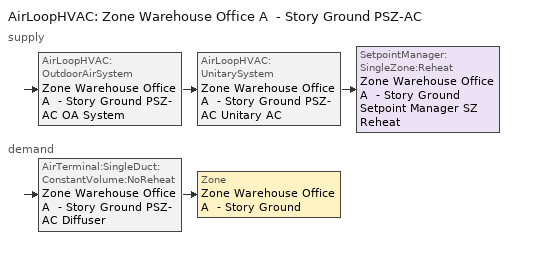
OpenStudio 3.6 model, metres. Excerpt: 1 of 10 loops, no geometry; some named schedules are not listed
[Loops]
AirLoopHVAC 'Zone Warehouse Office A  - Story Ground PSZ-AC'
 supply: AirLoopHVAC:OutdoorAirSystem 'Zone Warehouse Office A  - Story Ground PSZ-AC OA System' > AirLoopHVAC:UnitarySystem 'Zone Warehouse Office A  - Story Ground PSZ-AC Unitary AC' > SetpointManager:SingleZone:Reheat 'Zone Warehouse Office A  - Story Ground Setpoint Manager SZ Reheat'
 demand: AirTerminal:SingleDuct:ConstantVolume:NoReheat 'Zone Warehouse Office A  - Story Ground PSZ-AC Diffuser' > Zone 'Zone Warehouse Office A  - Story Ground'
[Sizing:Zone]
Zone Warehouse Office A  - Story Ground: Zone Cooling Design Supply Air Temperature Input Method=SupplyAirTemperature; Zone Cooling Design Supply Air Temperature {C}=12.7778; Zone Cooling Design Supply Air Temperature Difference {deltaC}=11.11; Zone Heating Design Supply Air Temperature Input Method=SupplyAirTemperature; Zone Heating Design Supply Air Temperature {C}=50; Zone Heating Design Supply Air Temperature Difference {deltaC}=11.11; Zone Cooling Design Supply Air Humidity Ratio {kg-H2O/kg-air}=0.0085; Zone Heating Design Supply Air Humidity Ratio {kg-H2O/kg-air}=0.008; Cooling Design Air Flow Method=DesignDay; Heating Design Air Flow Method=DesignDay; Account for Dedicated Outdoor Air System=No; Dedicated Outdoor Air System Control Strategy=NeutralSupplyAir; Dedicated Outdoor Air Low Setpoint Temperature for Design {C}=autosize; Dedicated Outdoor Air High Setpoint Temperature for Design {C}=autosize; Zone Load Sizing Method=Sensible Load Only No Latent Load; Zone Latent Cooling Design Supply Air Humidity Ratio Input Method=HumidityRatioDifference; Zone Cooling Design Supply Air Humidity Ratio Difference {kgWater/kgDryAir}=0.005; Zone Latent Heating Design Supply Air Humidity Ratio Input Method=HumidityRatioDifference; Zone Humidification Design Supply Air Humidity Ratio Difference {kgWater/kgDryAir}=0.005
[Zone equipment]
Zone Warehouse Office A  - Story Ground: Zone Warehouse Office A  - Story Ground PSZ-AC Diffuser
[AirLoopHVAC]
Zone Warehouse Office A  - Story Ground PSZ-AC: Availability Schedule=Zone Warehouse Office A  - Story Ground PSZ-AC Occ Sch; Design Supply Air Flow Rate {m3/s}=autosize; Design Return Air Flow Fraction of Supply Air Flow=1
[Sizing:System]
Zone Warehouse Office A  - Story Ground PSZ-AC: Type of Load to Size On=Sensible; Design Outdoor Air Flow Rate {m3/s}=Autosize; Central Heating Maximum System Air Flow Ratio=1; Preheat Design Temperature {C}=7.22222; Preheat Design Humidity Ratio {kg-H2O/kg-Air}=0.008; Precool Design Temperature {C}=12.7778; Precool Design Humidity Ratio {kg-H2O/kg-Air}=0.008; Central Cooling Design Supply Air Temperature {C}=12.7778; Central Heating Design Supply Air Temperature {C}=50; Sizing Option=Coincident; 100% Outdoor Air in Cooling=No; 100% Outdoor Air in Heating=No; Central Cooling Design Supply Air Humidity Ratio {kg-H2O/kg-Air}=0.0085; Central Heating Design Supply Air Humidity Ratio {kg-H2O/kg-Air}=0.008; Cooling Design Air Flow Method=DesignDay; Heating Design Air Flow Method=DesignDay; System Outdoor Air Method=ZoneSum; Zone Maximum Outdoor Air Fraction=1; Cooling Supply Air Flow Rate Per Floor Area {m3/s-m2}=0.00996765; Cooling Fraction of Autosized Cooling Supply Air Flow Rate=1; Cooling Supply Air Flow Rate Per Unit Cooling Capacity {m3/s-W}=3.94755e-05; Heating Supply Air Flow Rate Per Floor Area {m3/s-m2}=0.00996765; Heating Fraction of Autosized Heating Supply Air Flow Rate=1; Heating Fraction of Autosized Cooling Supply Air Flow Rate=1; Heating Supply Air Flow Rate Per Unit Heating Capacity {m3/s-W}=3.15882e-05; Cooling Design Capacity Method=CoolingDesignCapacity; Cooling Design Capacity {W}=autosize; Cooling Design Capacity Per Floor Area {W/m2}=234.7; Fraction of Autosized Cooling Design Capacity=1; Heating Design Capacity Method=HeatingDesignCapacity; Heating Design Capacity {W}=autosize; Heating Design Capacity Per Floor Area {W/m2}=157; Fraction of Autosized Heating Design Capacity=1; Central Cooling Capacity Control Method=OnOff; Occupant Diversity=autosize
[SetpointManager:SingleZone:Reheat]
Zone Warehouse Office A  - Story Ground Setpoint Manager SZ Reheat: Minimum Supply Air Temperature {C}=12.7778; Maximum Supply Air Temperature {C}=50; Control Zone=Zone Warehouse Office A  - Story Ground; Setpoint Node or NodeList=Zone Warehouse Office A  - Story Ground PSZ-AC Supply Outlet Node
[Coil:Heating:Gas]
Zone Warehouse Office A  - Story Ground PSZ-AC Gas Htg Coil 9kBtu/hr 0.8 Thermal Eff: Availability Schedule=Always On Discrete; Gas Burner Efficiency=0.8; Nominal Capacity {W}=AutoSize; Parasitic Electric Load {W}=0; Parasitic Gas Load {W}=0
[Coil:Heating:Electric]
Zone Warehouse Office A  - Story Ground PSZ-AC No Heat: Availability Schedule=Always Off Discrete; Efficiency=1; Nominal Capacity {W}=0
[Coil:Cooling:DX:SingleSpeed]
Zone Warehouse Office A  - Story Ground PSZ-AC 1spd DX AC Clg Coil 4kBtu/hr 13.0SEER: Availability Schedule=Always On Discrete; Rated Total Cooling Capacity {W}=autosize; Rated Sensible Heat Ratio=autosize; Rated COP {W/W}=3.91157; Rated Air Flow Rate {m3/s}=autosize; Rated Evaporator Fan Power Per Volume Flow Rate 2017 {W/(m3/s)}=773.3; Rated Evaporator Fan Power Per Volume Flow Rate 2023 {W/(m3/s)}=934.4; Total Cooling Capacity Function of Temperature Curve=CoilClgDXQRatio_fTwbToadbSI; Total Cooling Capacity Function of Flow Fraction Curve=CoilClgDXSnglQRatio_fCFMRatio; Energy Input Ratio Function of Temperature Curve=CoilClgDXEIRRatio_fTwbToadbSI; Energy Input Ratio Function of Flow Fraction Curve=CoilClgDXSnglEIRRatio_fCFMRatio; Part Load Fraction Correlation Curve=CoilClgDXEIRRatio_fQFrac; Minimum Outdoor Dry-Bulb Temperature for Compressor Operation {C}=-25; Nominal Time for Condensate Removal to Begin {s}=0; Ratio of Initial Moisture Evaporation Rate and Steady State Latent Capacity=0; Maximum Cycling Rate {cycles/hr}=0; Latent Capacity Time Constant {s}=0; Condenser Type=AirCooled; Evaporative Condenser Effectiveness=0.9; Evaporative Condenser Air Flow Rate {m3/s}=autosize; Evaporative Condenser Pump Rated Power Consumption {W}=autosize; Crankcase Heater Capacity {W}=0; Maximum Outdoor Dry-Bulb Temperature for Crankcase Heater Operation {C}=10; Basin Heater Capacity {W/K}=0; Basin Heater Setpoint Temperature {C}=2
[Fan:OnOff]
Zone Warehouse Office A  - Story Ground PSZ-AC Fan: Availability Schedule=Always On Discrete; Fan Total Efficiency=0.53625; Pressure Rise {Pa}=622.722; Maximum Flow Rate {m3/s}=autosize; Motor Efficiency=0.825; Motor In Airstream Fraction=1; Fan Power Ratio Function of Speed Ratio Curve=Fan On Off Power Curve 6; Fan Efficiency Ratio Function of Speed Ratio Curve=Fan On Off Efficiency Curve 6
[AirLoopHVAC:UnitarySystem]
Zone Warehouse Office A  - Story Ground PSZ-AC Unitary AC: Control Type=Load; Controlling Zone or Thermostat Location=Zone Warehouse Office A  - Story Ground; Dehumidification Control Type=None; Availability Schedule=Outage Availability Schedule; Supply Fan=Zone Warehouse Office A  - Story Ground PSZ-AC Fan; Fan Placement=DrawThrough; Supply Air Fan Operating Mode Schedule=Zone Warehouse Office A  - Story Ground PSZ-AC Occ Sch; Heating Coil=Zone Warehouse Office A  - Story Ground PSZ-AC Gas Htg Coil 9kBtu/hr 0.8 Thermal Eff; DX Heating Coil Sizing Ratio=1; Cooling Coil=Zone Warehouse Office A  - Story Ground PSZ-AC 1spd DX AC Clg Coil 4kBtu/hr 13.0SEER; Use DOAS DX Cooling Coil=No; DOAS DX Cooling Coil Leaving Minimum Air Temperature {C}=2; Latent Load Control=SensibleOnlyLoadControl; Supplemental Heating Coil=Zone Warehouse Office A  - Story Ground PSZ-AC No Heat; Supply Air Flow Rate During Cooling Operation {m3/s}=Autosize; Supply Air Flow Rate During Heating Operation {m3/s}=Autosize; Supply Air Flow Rate When No Cooling or Heating is Required {m3/s}=Autosize; Maximum Supply Air Temperature {C}=80; Maximum Outdoor Dry-Bulb Temperature for Supplemental Heater Operation {C}=21; Maximum Cycling Rate {cycles/hr}=2.5; Heat Pump Time Constant {s}=60; Fraction of On-Cycle Power Use=0.01; Heat Pump Fan Delay Time {s}=60; Ancilliary On-Cycle Electric Power {W}=0; Ancilliary Off-Cycle Electric Power {W}=0
[Controller:OutdoorAir]
Zone Warehouse Office A  - Story Ground PSZ-AC OA System Controller: Minimum Outdoor Air Flow Rate {m3/s}=autosize; Maximum Outdoor Air Flow Rate {m3/s}=Autosize; Economizer Control Type=NoEconomizer; Economizer Control Action Type=ModulateFlow; Economizer Maximum Limit Dry-Bulb Temperature {C}=28; Economizer Maximum Limit Enthalpy {J/kg}=64000; Lockout Type=LockoutWithCompressor; Minimum Limit Type=FixedMinimum; Minimum Outdoor Air Schedule=Always On Discrete; Maximum Fraction of Outdoor Air Schedule=ZoneWarehouseOfficeAStoryGroundPSZACmaxOASch; Controller Mechanical Ventilation=Controller Mechanical Ventilation 7; High Humidity Control=No; Heat Recovery Bypass Control Type=BypassWhenWithinEconomizerLimits
[Controller:MechanicalVentilation]
Controller Mechanical Ventilation 7: Availability Schedule=Always On Discrete
[AirLoopHVAC:OutdoorAirSystem]
Zone Warehouse Office A  - Story Ground PSZ-AC OA System: Controller=Zone Warehouse Office A  - Story Ground PSZ-AC OA System Controller
[AirTerminal:SingleDuct:ConstantVolume:NoReheat]
Zone Warehouse Office A  - Story Ground PSZ-AC Diffuser: Availability Schedule=Always On Discrete; Maximum Air Flow Rate {m3/s}=AutoSize
[Schedule:Constant]
Name | Value
Always On Discrete | 1
Always Off Discrete | 0
[Schedule:Ruleset]
Name | Default Day Schedule | Summer Design Day Schedule | Winter Design Day Schedule
Zone Warehouse Office A  - Story Ground PSZ-AC Occ Sch | Zone Warehouse Office A  - Story Ground PSZ-AC Occ Sch Default | Zone Warehouse Office A  - Story Ground PSZ-AC Occ Sch Summer Design Day | Zone Warehouse Office A  - Story Ground PSZ-AC Occ Sch Winter Design Day
ZoneWarehouseOfficeAStoryGroundPSZACmaxOASch | ZoneWarehouseOfficeAStoryGroundPSZACmaxOASchDefault
[Schedule:Day]
Zone Warehouse Office A  - Story Ground PSZ-AC Occ Sch Default; Zone Warehouse Office A  - Story Ground PSZ-AC Occ Sch Saturday: 6, 50, 0, 18, 0, 1, 24, 0, 0
Zone Warehouse Office A  - Story Ground PSZ-AC Occ Sch Winter Design Day; Zone Warehouse Office A  - Story Ground PSZ-AC Occ Sch Summer Design Day: 24, 0, 1
Zone Warehouse Office A  - Story Ground PSZ-AC Occ Sch Sunday: 24, 0, 0
ZoneWarehouseOfficeAStoryGroundPSZACmaxOASchDefault: 24, 0, 0.7
Schedule Day 4: 1, 0, 0, 2, 0, 0, 3, 0, 0, 4, 0, 0, 5, 0, 0, 6, 0, 0, 7, 0, 1, 8, 0, 1, 9, 0, 1, 10, 0, 1, 11, 0, 1, 12, 0, 1, 13, 0, 1, 14, 0, 1, 15, 0, 0, 16, 0, 0, 17, 0, 0, 18, 0, 0, 19, 0, 0, 20, 0, 0, 21, 0, 0, 22, 0, 0, 23, 0, 0, 24, 0, 0
Schedule Day 5; Schedule Day 29: 1, 0, 0, 2, 0, 0, 3, 0, 0, 4, 0, 0, 5, 0, 0, 6, 0, 0, 7, 0, 0, 8, 0, 0, 9, 0, 0, 10, 0, 0, 11, 0, 0, 12, 0, 0, 13, 0, 0, 14, 0, 0, 15, 0, 0, 16, 0, 0, 17, 0, 0, 18, 0, 0, 19, 0, 0, 20, 0, 0, 21, 0, 0, 22, 0, 0, 23, 0, 0, 24, 0, 0
Schedule Day 6: 1, 0, 0, 2, 0, 0, 3, 0, 0, 4, 0, 0, 5, 0, 0, 6, 0, 0, 7, 0, 0, 8, 0, 0, 9, 0, 0, 10, 0, 0, 11, 0, 0, 12, 0, 0, 13, 0, 0, 14, 0, 0, 15, 0, 1, 16, 0, 1, 17, 0, 1, 18, 0, 1, 19, 0, 0, 20, 0, 0, 21, 0, 0, 22, 0, 0, 23, 0, 0, 24, 0, 0
Schedule Day 28: 1, 0, 0.7, 2, 0, 0.7, 3, 0, 0.7, 4, 0, 0.7, 5, 0, 0.7, 6, 0, 0.7, 7, 0, 0.7, 8, 0, 0.7, 9, 0, 0.7, 10, 0, 0.7, 11, 0, 0.7, 12, 0, 0.7, 13, 0, 0.7, 14, 0, 0.7, 15, 0, 0, 16, 0, 0, 17, 0, 0, 18, 0, 0, 19, 0, 0, 20, 0, 0, 21, 0, 0, 22, 0, 0, 23, 0, 0, 24, 0, 0
Schedule Day 30: 1, 0, 0, 2, 0, 0, 3, 0, 0, 4, 0, 0, 5, 0, 0, 6, 0, 0, 7, 0, 0, 8, 0, 0, 9, 0, 0, 10, 0, 0, 11, 0, 0, 12, 0, 0, 13, 0, 0, 14, 0, 0, 15, 0, 0.7, 16, 0, 0.7, 17, 0, 0.7, 18, 0, 0.7, 19, 0, 0.7, 20, 0, 0.7, 21, 0, 0.7, 22, 0, 0.7, 23, 0, 0.7, 24, 0, 0.7
[Schedule:Rule] Date Specification Type=DateRange
Name | Schedule Ruleset | Rule Order | Day Schedule | Apply Monday | Apply Tuesday | Apply Wednesday | Apply Friday | Apply Saturday | Start Month | Start Day | End Month | End Day | Apply Sunday | Apply Thursday
Zone Warehouse Office A  - Story Ground PSZ-AC Occ Sch Saturday Rule | Zone Warehouse Office A  - Story Ground PSZ-AC Occ Sch | 4 | Zone Warehouse Office A  - Story Ground PSZ-AC Occ Sch Saturday | Yes | Yes | Yes | Yes | Yes | 1 | 1 | 12 | 31
Zone Warehouse Office A  - Story Ground PSZ-AC Occ Sch Sunday Rule | Zone Warehouse Office A  - Story Ground PSZ-AC Occ Sch | 3 | Zone Warehouse Office A  - Story Ground PSZ-AC Occ Sch Sunday |  |  |  |  |  | 1 | 1 | 12 | 31 | Yes
Zone Warehouse Office A  - Story Ground PSZ-AC Occ Sch Outage Day 175 | Zone Warehouse Office A  - Story Ground PSZ-AC Occ Sch | 2 | Schedule Day 4 | Yes | Yes | Yes | Yes | Yes | 6 | 24 | 6 | 24 | Yes | Yes
Zone Warehouse Office A  - Story Ground PSZ-AC Occ Sch Outage Day 176 | Zone Warehouse Office A  - Story Ground PSZ-AC Occ Sch | 1 | Schedule Day 5 | Yes | Yes | Yes | Yes | Yes | 6 | 25 | 6 | 25 | Yes | Yes
Zone Warehouse Office A  - Story Ground PSZ-AC Occ Sch Outage Day 177 | Zone Warehouse Office A  - Story Ground PSZ-AC Occ Sch | 0 | Schedule Day 6 | Yes | Yes | Yes | Yes | Yes | 6 | 26 | 6 | 26 | Yes | Yes
ZoneWarehouseOfficeAStoryGroundPSZACmaxOASch Outage Day 175 | ZoneWarehouseOfficeAStoryGroundPSZACmaxOASch | 2 | Schedule Day 28 | Yes | Yes | Yes | Yes | Yes | 6 | 24 | 6 | 24 | Yes | Yes
ZoneWarehouseOfficeAStoryGroundPSZACmaxOASch Outage Day 176 | ZoneWarehouseOfficeAStoryGroundPSZACmaxOASch | 1 | Schedule Day 29 | Yes | Yes | Yes | Yes | Yes | 6 | 25 | 6 | 25 | Yes | Yes
ZoneWarehouseOfficeAStoryGroundPSZACmaxOASch Outage Day 177 | ZoneWarehouseOfficeAStoryGroundPSZACmaxOASch | 0 | Schedule Day 30 | Yes | Yes | Yes | Yes | Yes | 6 | 26 | 6 | 26 | Yes | Yes
[Curve:Exponent]
Fan On Off Power Curve 6: Coefficient1 Constant=1; Coefficient2 Constant=0; Coefficient3 Constant=0; Minimum Value of x=0; Maximum Value of x=1
[Curve:Cubic] Maximum Value of x=1
Name | Coefficient1 Constant | Coefficient2 x | Coefficient3 x**2 | Coefficient4 x**3 | Minimum Value of x
Fan On Off Efficiency Curve 6 | 1 | 0 | 0 | 0 | 0
CoilClgDXEIRRatio_fQFrac | 0 | 5.1091 | -8.5515 | 4.4744 | 0.7
[Curve:Biquadratic] Minimum Value of x=13.89; Maximum Value of x=25; Minimum Value of y=23.89; Maximum Value of y=46.11; Minimum Curve Output=0.77
Name | Coefficient1 Constant | Coefficient2 x | Coefficient3 x**2 | Coefficient4 y | Coefficient5 y**2 | Coefficient6 x*y | Maximum Curve Output
CoilClgDXQRatio_fTwbToadbSI | 0.86779 | 0.014245 | 0.000554 | -0.007569 | 3.2e-05 | -0.000191 | 1.29
CoilClgDXEIRRatio_fTwbToadbSI | 0.116709 | 0.028458 | -0.000411 | 0.021422 | 0.000162 | -0.00068 | 1.33
[Curve:Quadratic]
Name | Coefficient1 Constant | Coefficient2 x | Coefficient3 x**2 | Minimum Value of x | Maximum Value of x
CoilClgDXSnglQRatio_fCFMRatio | 0.8 | 0.2 | 0 | 0.5 | 1.5
CoilClgDXSnglEIRRatio_fCFMRatio | 1.156 | -0.1816 | 0.0256 | 0 | 1
